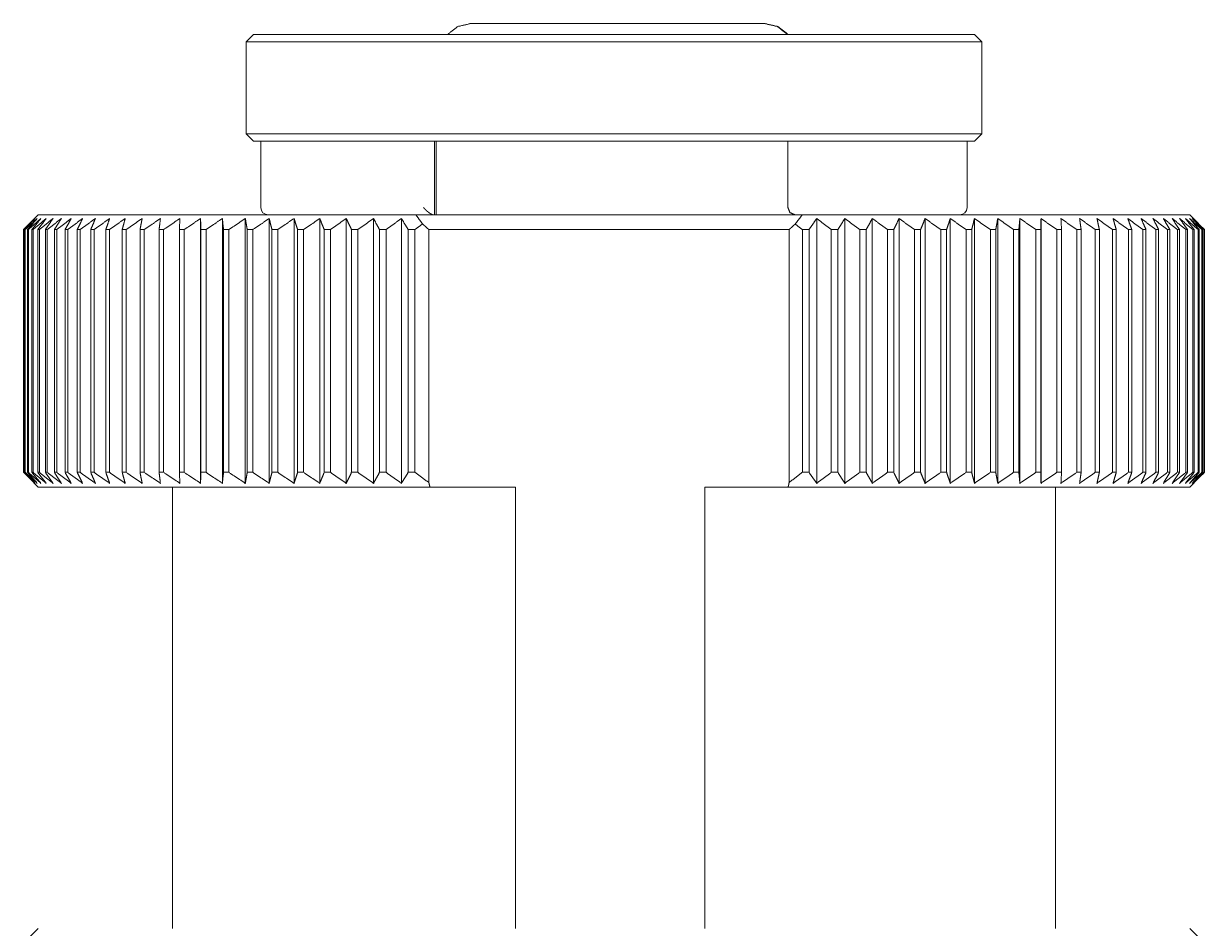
# Paper-space layout 'A3_1' of a CAD drawing. Header units: millimetres. Extents: x 0 to 420, y 0 to 297.
# Drawn here: x 185.03 to 201.08, y 167.07 to 179.37 of the extents above; entities that cross this region are included whole.
import ezdxf

# ---------------------------------------------------------------- set-up
doc = ezdxf.new("R2010")
doc.units = ezdxf.units.MM
doc.layers.add('170', color=7, linetype='Continuous', true_color=0xffffff)

psp = doc.layouts.new('A3_1')

# ---------------------------------------------------------------- linework, layer by layer
at = {"layer": '170', "color": 155, "linetype": 'Continuous', "lineweight": 13}
for p, q in [((195.1, 179.368), (191.1, 179.368)), ((195.1, 179.368), (191.1, 179.368)), ((195.107, 179.368), (195.1, 179.368)), ((188.151, 179.218), (188.051, 179.118)), ((188.051, 179.118), (188.051, 177.868)), ((198.051, 179.118), (197.951, 179.218)), ((198.051, 177.868), (198.051, 179.118)), ((188.051, 177.868), (188.151, 177.768)), ((197.951, 177.768), (198.051, 177.868)), ((188.251, 177.768), (188.251, 176.868)), ((190.613, 177.768), (190.613, 176.768)), ((190.633, 177.768), (190.633, 176.868)), ((195.415, 177.768), (195.415, 176.868)), ((197.851, 176.868), (197.851, 177.768)), ((185.226, 176.768), (185.107, 176.649)), ((187.432, 176.718), (187.432, 173.118)), ((187.729, 176.718), (187.729, 173.118)), ((188.04, 176.718), (188.04, 173.118)), ((188.364, 176.718), (188.364, 173.118)), ((188.702, 176.718), (188.702, 173.118)), ((189.052, 176.718), (189.052, 173.118)), ((189.412, 176.718), (189.412, 173.118)), ((189.783, 176.718), (189.783, 173.118)), ((190.162, 176.718), (190.162, 173.118)), ((195.806, 176.718), (195.806, 173.118)), ((196.188, 176.718), (196.188, 173.118)), ((196.562, 176.718), (196.562, 173.118)), ((196.926, 176.718), (196.926, 173.118)), ((197.28, 176.718), (197.28, 173.118)), ((197.622, 176.718), (197.622, 173.118)), ((197.951, 176.718), (197.951, 173.118)), ((198.267, 176.718), (198.267, 173.118)), ((198.569, 176.718), (198.569, 173.118)), ((198.855, 176.718), (198.855, 173.118)), ((200.995, 176.649), (200.876, 176.768)), ((185.107, 176.649), (185.027, 176.568)), ((185.027, 176.568), (185.027, 173.268)), ((185.028, 173.268), (185.028, 176.568)), ((185.042, 176.568), (185.042, 173.268)), ((185.049, 173.268), (185.049, 176.568)), ((185.079, 176.568), (185.079, 173.268)), ((185.091, 173.268), (185.091, 176.568)), ((185.139, 176.568), (185.139, 173.268)), ((185.155, 173.268), (185.155, 176.568)), ((185.219, 176.568), (185.219, 173.268)), ((185.241, 173.268), (185.241, 176.568)), ((185.322, 176.568), (185.322, 173.268)), ((185.348, 173.268), (185.348, 176.568)), ((185.445, 176.568), (185.445, 173.268)), ((185.477, 173.268), (185.477, 176.568)), ((185.59, 176.568), (185.59, 173.268)), ((185.626, 173.268), (185.626, 176.568)), ((185.755, 176.568), (185.755, 173.268)), ((185.795, 173.268), (185.795, 176.568)), ((185.939, 176.568), (185.939, 173.268)), ((185.984, 173.268), (185.984, 176.568)), ((186.144, 176.568), (186.144, 173.268)), ((186.193, 173.268), (186.193, 176.568)), ((186.367, 176.568), (186.367, 173.268)), ((186.421, 173.268), (186.421, 176.568)), ((186.609, 176.568), (186.609, 173.268)), ((186.666, 173.268), (186.666, 176.568)), ((186.868, 176.568), (186.868, 173.268)), ((186.93, 173.268), (186.93, 176.568)), ((187.144, 176.568), (187.144, 173.268)), ((187.21, 173.268), (187.21, 176.568)), ((187.436, 176.568), (187.436, 173.268)), ((187.506, 173.268), (187.506, 176.568)), ((187.744, 176.568), (187.744, 173.268)), ((187.817, 173.268), (187.817, 176.568)), ((188.066, 176.568), (188.066, 173.268)), ((188.142, 173.268), (188.142, 176.568)), ((188.402, 176.568), (188.402, 173.268)), ((188.481, 173.268), (188.481, 176.568)), ((188.751, 176.568), (188.751, 173.268)), ((188.833, 173.268), (188.833, 176.568)), ((189.112, 176.568), (189.112, 173.268)), ((189.196, 173.268), (189.196, 176.568)), ((189.483, 176.568), (189.483, 173.268)), ((189.569, 173.268), (189.569, 176.568)), ((189.864, 176.568), (189.864, 173.268)), ((189.953, 173.268), (189.953, 176.568)), ((190.254, 176.568), (190.254, 173.268)), ((190.344, 173.268), (190.344, 176.568)), ((190.535, 176.568), (190.535, 173.128)), ((195.431, 173.129), (195.431, 176.568)), ((195.611, 176.568), (195.611, 173.268)), ((195.702, 173.268), (195.702, 176.568)), ((196.005, 176.568), (196.005, 173.268)), ((196.095, 173.268), (196.095, 176.568)), ((196.392, 176.568), (196.392, 173.268)), ((196.479, 173.268), (196.479, 176.568)), ((196.769, 176.568), (196.769, 173.268)), ((196.854, 173.268), (196.854, 176.568)), ((197.136, 176.568), (197.136, 173.268)), ((197.219, 173.268), (197.219, 176.568)), ((197.492, 176.568), (197.492, 173.268)), ((197.572, 173.268), (197.572, 176.568)), ((197.836, 176.568), (197.836, 173.268)), ((197.913, 173.268), (197.913, 176.568)), ((198.167, 176.568), (198.167, 173.268)), ((198.24, 173.268), (198.24, 176.568)), ((198.483, 176.568), (198.483, 173.268)), ((198.554, 173.268), (198.554, 176.568)), ((198.785, 176.568), (198.785, 173.268)), ((198.852, 173.268), (198.852, 176.568)), ((199.071, 176.568), (199.071, 173.268)), ((199.134, 173.268), (199.134, 176.568)), ((199.34, 176.568), (199.34, 173.268)), ((199.4, 173.268), (199.4, 176.568)), ((199.593, 176.568), (199.593, 173.268)), ((199.648, 173.268), (199.648, 176.568)), ((199.827, 176.568), (199.827, 173.268)), ((199.878, 173.268), (199.878, 176.568)), ((200.043, 176.568), (200.043, 173.268)), ((200.089, 173.268), (200.089, 176.568)), ((200.239, 176.568), (200.239, 173.268)), ((200.282, 173.268), (200.282, 176.568)), ((200.416, 176.568), (200.416, 173.268)), ((200.454, 173.268), (200.454, 176.568)), ((200.573, 176.568), (200.573, 173.268)), ((200.606, 173.268), (200.606, 176.568)), ((200.709, 176.568), (200.709, 173.268)), ((200.737, 173.268), (200.737, 176.568)), ((200.824, 176.568), (200.824, 173.268)), ((200.847, 173.268), (200.847, 176.568)), ((200.918, 176.568), (200.918, 173.268)), ((200.936, 173.268), (200.936, 176.568)), ((200.99, 176.568), (200.99, 173.268)), ((201.004, 173.268), (201.004, 176.568)), ((201.041, 176.568), (201.041, 173.268)), ((201.049, 173.268), (201.049, 176.568)), ((201.069, 176.568), (201.069, 173.268)), ((201.073, 173.268), (201.073, 176.568)), ((201.076, 176.568), (201.076, 173.268)), ((185.027, 173.268), (185.107, 173.187)), ((185.107, 173.187), (185.226, 173.068)), ((200.876, 173.068), (200.995, 173.187)), ((187.051, 173.068), (187.051, 167.068)), ((191.711, 167.068), (191.711, 173.068)), ((194.285, 173.068), (194.285, 167.068)), ((199.051, 167.068), (199.051, 173.068)), ((185.226, 167.068), (185.107, 166.949)), ((200.995, 166.949), (200.876, 167.068))]:
    psp.add_line(p, q, dxfattribs=at)
for centre, start, end in [((188.351, 176.868), 180, 270), ((197.751, 176.868), 270, 0)]:
    psp.add_arc(centre, 0.1, start, end, dxfattribs=at)
for points, knots in [([(191.1, 179.368), (190.927, 179.328), (190.787, 179.218)], [0, 0, 0.500013, 1, 1]), ([(191.1, 179.368), (191.096, 179.368), (191.093, 179.368)], [0, 0, 0.498433, 1, 1]), ([(195.412, 179.218), (195.273, 179.328), (195.1, 179.368)], [0, 0, 0.499987, 1, 1]), ([(195.107, 179.368), (195.103, 179.368), (195.1, 179.368)], [0, 0, 0.50003, 1, 1]), ([(195.107, 179.368), (195.28, 179.328), (195.42, 179.218)], [0, 0, 0.500013, 1, 1]), ([(188.051, 179.118), (188.16, 179.118), (189.001, 179.118), (190.538, 179.118), (192.507, 179.118), (194.57, 179.118), (196.372, 179.118), (197.603, 179.118), (198.051, 179.118)], [0, 0, 0.010865, 0.094961, 0.248691, 0.44563, 0.651919, 0.832091, 0.955171, 1, 1]), ([(188.151, 179.218), (188.572, 179.218), (189.764, 179.218), (191.52, 179.218), (193.54, 179.218), (195.475, 179.218), (196.994, 179.218), (197.835, 179.218), (197.951, 179.218)], [0, 0, 0.042981, 0.164537, 0.343767, 0.549857, 0.747379, 0.902372, 0.988192, 1, 1]), ([(198.051, 177.868), (197.603, 177.868), (197.075, 177.868), (195.525, 177.868), (193.55, 177.868), (191.489, 177.868), (190.538, 177.868), (189.001, 177.868), (188.481, 177.868), (188.051, 177.868)], [0, 0, 0.044829, 0.097627, 0.252621, 0.450143, 0.656233, 0.751309, 0.905039, 0.957017, 1, 1]), ([(197.951, 177.768), (197.835, 177.768), (196.994, 177.768), (195.475, 177.768), (193.54, 177.768), (191.52, 177.768), (189.764, 177.768), (189.082, 177.768), (188.258, 177.768), (188.151, 177.768)], [0, 0, 0.011808, 0.097628, 0.252621, 0.450143, 0.656233, 0.835463, 0.90504, 0.989137, 1, 1]), ([(190.461, 176.868), (190.462, 176.867), (190.462, 176.867), (190.483, 176.844), (190.506, 176.822), (190.524, 176.807), (190.542, 176.794), (190.555, 176.785), (190.569, 176.778), (190.579, 176.773), (190.588, 176.77), (190.594, 176.768), (190.6, 176.768)], [0, 0, 0.005397, 0.010781, 0.187085, 0.370108, 0.500752, 0.630182, 0.723091, 0.811021, 0.875527, 0.933168, 0.96878, 1, 1]), ([(190.631, 176.768), (190.632, 176.771), (190.632, 176.78), (190.632, 176.79), (190.632, 176.802), (190.632, 176.813), (190.633, 176.826), (190.633, 176.837), (190.633, 176.849), (190.633, 176.858), (190.633, 176.868)], [0, 0, 0.030555, 0.123188, 0.218057, 0.343704, 0.453436, 0.580936, 0.690042, 0.80824, 0.903087, 1, 1]), ([(195.415, 176.868), (195.444, 176.797), (195.515, 176.768)], [0, 0, 0.499974, 1, 1]), ([(185.028, 176.568), (185.106, 176.643), (185.184, 176.718)], [0, 0, 0.500482, 1, 1]), ([(185.184, 176.718), (185.113, 176.643), (185.042, 176.568)], [0, 0, 0.499501, 1, 1]), ([(185.049, 176.568), (185.13, 176.643), (185.212, 176.718)], [0, 0, 0.500433, 1, 1]), ([(185.212, 176.718), (185.146, 176.643), (185.079, 176.568)], [0, 0, 0.49941, 1, 1]), ([(185.091, 176.568), (185.176, 176.643), (185.262, 176.718)], [0, 0, 0.500355, 1, 1]), ([(185.262, 176.718), (185.2, 176.643), (185.139, 176.568)], [0, 0, 0.499313, 1, 1]), ([(185.155, 176.568), (185.244, 176.643), (185.334, 176.718)], [0, 0, 0.500318, 1, 1]), ([(185.334, 176.718), (185.276, 176.643), (185.219, 176.568)], [0, 0, 0.499175, 1, 1]), ([(185.226, 176.768), (185.345, 176.768), (186.271, 176.768), (188.012, 176.768), (190.359, 176.768)], [0, 0, 0.023083, 0.203549, 0.542776, 1, 1]), ([(185.241, 176.568), (185.333, 176.643), (185.426, 176.718)], [0, 0, 0.500219, 1, 1]), ([(185.426, 176.718), (185.374, 176.643), (185.322, 176.568)], [0, 0, 0.499098, 1, 1]), ([(185.348, 176.568), (185.444, 176.643), (185.54, 176.718)], [0, 0, 0.500225, 1, 1]), ([(185.54, 176.718), (185.492, 176.643), (185.445, 176.568)], [0, 0, 0.499045, 1, 1]), ([(185.477, 176.568), (185.575, 176.643), (185.674, 176.718)], [0, 0, 0.500135, 1, 1]), ([(185.674, 176.718), (185.632, 176.643), (185.59, 176.568)], [0, 0, 0.498865, 1, 1]), ([(185.626, 176.568), (185.727, 176.643), (185.828, 176.718)], [0, 0, 0.500148, 1, 1]), ([(185.828, 176.718), (185.791, 176.643), (185.755, 176.568)], [0, 0, 0.498747, 1, 1]), ([(185.795, 176.568), (185.898, 176.643), (186.002, 176.718)], [0, 0, 0.500099, 1, 1]), ([(186.002, 176.718), (185.971, 176.643), (185.939, 176.568)], [0, 0, 0.498681, 1, 1]), ([(185.984, 176.568), (186.09, 176.643), (186.196, 176.718)], [0, 0, 0.500052, 1, 1]), ([(186.196, 176.718), (186.17, 176.643), (186.144, 176.568)], [0, 0, 0.498525, 1, 1]), ([(186.193, 176.568), (186.3, 176.643), (186.408, 176.718)], [0, 0, 0.500074, 1, 1]), ([(186.408, 176.718), (186.387, 176.643), (186.367, 176.568)], [0, 0, 0.498431, 1, 1]), ([(186.421, 176.568), (186.529, 176.643), (186.638, 176.718)], [0, 0, 0.500065, 1, 1]), ([(186.638, 176.718), (186.623, 176.643), (186.609, 176.568)], [0, 0, 0.498368, 1, 1]), ([(186.666, 176.568), (186.776, 176.643), (186.886, 176.718)], [0, 0, 0.499993, 1, 1]), ([(186.886, 176.718), (186.877, 176.643), (186.868, 176.568)], [0, 0, 0.49832, 1, 1]), ([(186.93, 176.568), (187.04, 176.643), (187.151, 176.718)], [0, 0, 0.500053, 1, 1]), ([(187.21, 176.568), (187.321, 176.643), (187.432, 176.718)], [0, 0, 0.500017, 1, 1]), ([(187.506, 176.568), (187.617, 176.643), (187.729, 176.718)], [0, 0, 0.500016, 1, 1]), ([(187.817, 176.568), (187.928, 176.643), (188.04, 176.718)], [0, 0, 0.499985, 1, 1]), ([(188.04, 176.718), (188.053, 176.643), (188.066, 176.568)], [0, 0, 0.498343, 1, 1]), ([(188.142, 176.568), (188.253, 176.643), (188.364, 176.718)], [0, 0, 0.499987, 1, 1]), ([(188.364, 176.718), (188.383, 176.643), (188.402, 176.568)], [0, 0, 0.498431, 1, 1]), ([(188.481, 176.568), (188.591, 176.643), (188.702, 176.718)], [0, 0, 0.500022, 1, 1]), ([(188.702, 176.718), (188.727, 176.643), (188.751, 176.568)], [0, 0, 0.498526, 1, 1]), ([(188.833, 176.568), (188.942, 176.643), (189.052, 176.718)], [0, 0, 0.500028, 1, 1]), ([(189.052, 176.718), (189.082, 176.643), (189.112, 176.568)], [0, 0, 0.498611, 1, 1]), ([(189.196, 176.568), (189.304, 176.643), (189.412, 176.718)], [0, 0, 0.500036, 1, 1]), ([(189.412, 176.718), (189.448, 176.643), (189.483, 176.568)], [0, 0, 0.498699, 1, 1]), ([(189.569, 176.568), (189.676, 176.643), (189.783, 176.718)], [0, 0, 0.500078, 1, 1]), ([(189.783, 176.718), (189.823, 176.643), (189.864, 176.568)], [0, 0, 0.498872, 1, 1]), ([(189.953, 176.568), (190.057, 176.643), (190.162, 176.718)], [0, 0, 0.50009, 1, 1]), ([(190.162, 176.718), (190.208, 176.643), (190.254, 176.568)], [0, 0, 0.498962, 1, 1]), ([(190.449, 176.645), (190.403, 176.706), (190.359, 176.768)], [0, 0, 0.50187, 1, 1]), ([(190.359, 176.768), (190.665, 176.768), (191.839, 176.768), (193.401, 176.768), (194.82, 176.768), (195.609, 176.768)], [0, 0, 0.05829, 0.281829, 0.579522, 0.849677, 1, 1]), ([(195.609, 176.768), (195.562, 176.705), (195.514, 176.642)], [0, 0, 0.498065, 1, 1]), ([(195.609, 176.768), (196.861, 176.768), (198.979, 176.768), (200.374, 176.768), (200.876, 176.768)], [0, 0, 0.237728, 0.639874, 0.904736, 1, 1]), ([(195.702, 176.568), (195.754, 176.643), (195.806, 176.718)], [0, 0, 0.501089, 1, 1]), ([(195.806, 176.718), (195.906, 176.643), (196.005, 176.568)], [0, 0, 0.499907, 1, 1]), ([(196.095, 176.568), (196.141, 176.643), (196.188, 176.718)], [0, 0, 0.50122, 1, 1]), ([(196.188, 176.718), (196.29, 176.643), (196.392, 176.568)], [0, 0, 0.49992, 1, 1]), ([(196.479, 176.568), (196.521, 176.643), (196.562, 176.718)], [0, 0, 0.501325, 1, 1]), ([(196.562, 176.718), (196.666, 176.643), (196.769, 176.568)], [0, 0, 0.499963, 1, 1]), ([(196.854, 176.568), (196.89, 176.643), (196.926, 176.718)], [0, 0, 0.501435, 1, 1]), ([(196.926, 176.718), (197.031, 176.643), (197.136, 176.568)], [0, 0, 0.499972, 1, 1]), ([(197.219, 176.568), (197.249, 176.643), (197.28, 176.718)], [0, 0, 0.50157, 1, 1]), ([(197.28, 176.718), (197.386, 176.643), (197.492, 176.568)], [0, 0, 0.500011, 1, 1]), ([(197.572, 176.568), (197.597, 176.643), (197.622, 176.718)], [0, 0, 0.501739, 1, 1]), ([(197.622, 176.718), (197.729, 176.643), (197.836, 176.568)], [0, 0, 0.499951, 1, 1]), ([(197.913, 176.568), (197.932, 176.643), (197.951, 176.718)], [0, 0, 0.501827, 1, 1]), ([(197.951, 176.718), (198.059, 176.643), (198.167, 176.568)], [0, 0, 0.500019, 1, 1]), ([(198.24, 176.568), (198.254, 176.643), (198.267, 176.718)], [0, 0, 0.501913, 1, 1]), ([(198.267, 176.718), (198.375, 176.643), (198.483, 176.568)], [0, 0, 0.499989, 1, 1]), ([(198.554, 176.568), (198.561, 176.643), (198.569, 176.718)], [0, 0, 0.501971, 1, 1]), ([(198.569, 176.718), (198.677, 176.643), (198.785, 176.568)], [0, 0, 0.500021, 1, 1]), ([(198.855, 176.718), (198.963, 176.643), (199.071, 176.568)], [0, 0, 0.499988, 1, 1]), ([(199.126, 176.718), (199.233, 176.643), (199.34, 176.568)], [0, 0, 0.500017, 1, 1]), ([(199.38, 176.718), (199.486, 176.643), (199.593, 176.568)], [0, 0, 0.499948, 1, 1]), ([(199.4, 176.568), (199.39, 176.643), (199.38, 176.718)], [0, 0, 0.501954, 1, 1]), ([(199.616, 176.718), (199.722, 176.643), (199.827, 176.568)], [0, 0, 0.499974, 1, 1]), ([(199.648, 176.568), (199.632, 176.643), (199.616, 176.718)], [0, 0, 0.501872, 1, 1]), ([(199.835, 176.718), (199.939, 176.643), (200.043, 176.568)], [0, 0, 0.499966, 1, 1]), ([(199.878, 176.568), (199.856, 176.643), (199.835, 176.718)], [0, 0, 0.501809, 1, 1]), ([(200.035, 176.718), (200.137, 176.643), (200.239, 176.568)], [0, 0, 0.499923, 1, 1]), ([(200.089, 176.568), (200.062, 176.643), (200.035, 176.718)], [0, 0, 0.501677, 1, 1]), ([(200.216, 176.718), (200.316, 176.643), (200.416, 176.568)], [0, 0, 0.499877, 1, 1]), ([(200.282, 176.568), (200.249, 176.643), (200.216, 176.718)], [0, 0, 0.501499, 1, 1]), ([(200.377, 176.718), (200.475, 176.643), (200.573, 176.568)], [0, 0, 0.499862, 1, 1]), ([(200.454, 176.568), (200.416, 176.643), (200.377, 176.718)], [0, 0, 0.501416, 1, 1]), ([(200.518, 176.718), (200.614, 176.643), (200.709, 176.568)], [0, 0, 0.499844, 1, 1]), ([(200.606, 176.568), (200.562, 176.643), (200.518, 176.718)], [0, 0, 0.501249, 1, 1]), ([(200.639, 176.718), (200.732, 176.643), (200.824, 176.568)], [0, 0, 0.499823, 1, 1]), ([(200.737, 176.568), (200.688, 176.643), (200.639, 176.718)], [0, 0, 0.501114, 1, 1]), ([(200.739, 176.718), (200.828, 176.643), (200.918, 176.568)], [0, 0, 0.499798, 1, 1]), ([(200.847, 176.568), (200.793, 176.643), (200.739, 176.718)], [0, 0, 0.500984, 1, 1]), ([(200.818, 176.718), (200.904, 176.643), (200.99, 176.568)], [0, 0, 0.499736, 1, 1]), ([(200.936, 176.568), (200.877, 176.643), (200.818, 176.718)], [0, 0, 0.50086, 1, 1]), ([(200.875, 176.718), (200.958, 176.643), (201.041, 176.568)], [0, 0, 0.499702, 1, 1]), ([(201.004, 176.568), (200.939, 176.643), (200.875, 176.718)], [0, 0, 0.500779, 1, 1]), ([(200.911, 176.718), (200.99, 176.643), (201.069, 176.568)], [0, 0, 0.499664, 1, 1]), ([(201.049, 176.568), (200.98, 176.643), (200.911, 176.718)], [0, 0, 0.500672, 1, 1]), ([(200.926, 176.718), (201.001, 176.643), (201.076, 176.568)], [0, 0, 0.499586, 1, 1]), ([(201.073, 176.568), (200.999, 176.643), (200.926, 176.718)], [0, 0, 0.500573, 1, 1]), ([(190.344, 176.568), (190.397, 176.606), (190.449, 176.645)], [0, 0, 0.500057, 1, 1]), ([(190.535, 176.568), (190.492, 176.606), (190.449, 176.645)], [0, 0, 0.499796, 1, 1]), ([(190.535, 176.568), (190.805, 176.568), (191.899, 176.568), (193.379, 176.568), (194.099, 176.568), (195.174, 176.568), (195.431, 176.568)], [0, 0, 0.0552, 0.278662, 0.580934, 0.727899, 0.947476, 1, 1]), ([(195.514, 176.643), (195.472, 176.605), (195.431, 176.568)], [0, 0, 0.500141, 1, 1]), ([(195.514, 176.643), (195.563, 176.605), (195.611, 176.568)], [0, 0, 0.499972, 1, 1]), ([(185.184, 173.118), (185.106, 173.193), (185.028, 173.268)], [0, 0, 0.499534, 1, 1]), ([(185.042, 173.268), (185.113, 173.193), (185.184, 173.118)], [0, 0, 0.500517, 1, 1]), ([(185.212, 173.118), (185.13, 173.193), (185.049, 173.268)], [0, 0, 0.499583, 1, 1]), ([(185.079, 173.268), (185.146, 173.193), (185.212, 173.118)], [0, 0, 0.500609, 1, 1]), ([(185.262, 173.118), (185.176, 173.193), (185.091, 173.268)], [0, 0, 0.49966, 1, 1]), ([(185.139, 173.268), (185.2, 173.193), (185.262, 173.118)], [0, 0, 0.500708, 1, 1]), ([(185.334, 173.118), (185.244, 173.193), (185.155, 173.268)], [0, 0, 0.499696, 1, 1]), ([(185.219, 173.268), (185.276, 173.193), (185.334, 173.118)], [0, 0, 0.500847, 1, 1]), ([(185.426, 173.118), (185.333, 173.193), (185.241, 173.268)], [0, 0, 0.499795, 1, 1]), ([(185.322, 173.268), (185.374, 173.193), (185.426, 173.118)], [0, 0, 0.500925, 1, 1]), ([(185.54, 173.118), (185.444, 173.193), (185.348, 173.268)], [0, 0, 0.499788, 1, 1]), ([(185.445, 173.268), (185.492, 173.193), (185.54, 173.118)], [0, 0, 0.500979, 1, 1]), ([(185.674, 173.118), (185.575, 173.193), (185.477, 173.268)], [0, 0, 0.499878, 1, 1]), ([(185.59, 173.268), (185.632, 173.193), (185.674, 173.118)], [0, 0, 0.501161, 1, 1]), ([(185.828, 173.118), (185.727, 173.193), (185.626, 173.268)], [0, 0, 0.499864, 1, 1]), ([(185.755, 173.268), (185.791, 173.193), (185.828, 173.118)], [0, 0, 0.501281, 1, 1]), ([(186.002, 173.118), (185.898, 173.193), (185.795, 173.268)], [0, 0, 0.499913, 1, 1]), ([(185.939, 173.268), (185.971, 173.193), (186.002, 173.118)], [0, 0, 0.501348, 1, 1]), ([(186.196, 173.118), (186.09, 173.193), (185.984, 173.268)], [0, 0, 0.499959, 1, 1]), ([(186.144, 173.268), (186.17, 173.193), (186.196, 173.118)], [0, 0, 0.501506, 1, 1]), ([(186.408, 173.118), (186.3, 173.193), (186.193, 173.268)], [0, 0, 0.499938, 1, 1]), ([(186.367, 173.268), (186.387, 173.193), (186.408, 173.118)], [0, 0, 0.501601, 1, 1]), ([(186.638, 173.118), (186.529, 173.193), (186.421, 173.268)], [0, 0, 0.499947, 1, 1]), ([(186.609, 173.268), (186.623, 173.193), (186.638, 173.118)], [0, 0, 0.501665, 1, 1]), ([(186.886, 173.118), (186.776, 173.193), (186.666, 173.268)], [0, 0, 0.500018, 1, 1]), ([(186.868, 173.268), (186.877, 173.193), (186.886, 173.118)], [0, 0, 0.501715, 1, 1]), ([(187.151, 173.118), (187.04, 173.193), (186.93, 173.268)], [0, 0, 0.499958, 1, 1]), ([(187.432, 173.118), (187.321, 173.193), (187.21, 173.268)], [0, 0, 0.499993, 1, 1]), ([(187.729, 173.118), (187.617, 173.193), (187.506, 173.268)], [0, 0, 0.499995, 1, 1]), ([(188.04, 173.118), (187.928, 173.193), (187.817, 173.268)], [0, 0, 0.500026, 1, 1]), ([(188.066, 173.268), (188.053, 173.193), (188.04, 173.118)], [0, 0, 0.501691, 1, 1]), ([(188.364, 173.118), (188.253, 173.193), (188.142, 173.268)], [0, 0, 0.500024, 1, 1]), ([(188.402, 173.268), (188.383, 173.193), (188.364, 173.118)], [0, 0, 0.501602, 1, 1]), ([(188.702, 173.118), (188.591, 173.193), (188.481, 173.268)], [0, 0, 0.499989, 1, 1]), ([(188.751, 173.268), (188.727, 173.193), (188.702, 173.118)], [0, 0, 0.501505, 1, 1]), ([(189.052, 173.118), (188.942, 173.193), (188.833, 173.268)], [0, 0, 0.499983, 1, 1]), ([(189.112, 173.268), (189.082, 173.193), (189.052, 173.118)], [0, 0, 0.501419, 1, 1]), ([(189.412, 173.118), (189.304, 173.193), (189.196, 173.268)], [0, 0, 0.499975, 1, 1]), ([(189.483, 173.268), (189.448, 173.193), (189.412, 173.118)], [0, 0, 0.50133, 1, 1]), ([(189.783, 173.118), (189.676, 173.193), (189.569, 173.268)], [0, 0, 0.499933, 1, 1]), ([(189.864, 173.268), (189.823, 173.193), (189.783, 173.118)], [0, 0, 0.501154, 1, 1]), ([(190.162, 173.118), (190.057, 173.193), (189.953, 173.268)], [0, 0, 0.499921, 1, 1]), ([(190.254, 173.268), (190.208, 173.193), (190.162, 173.118)], [0, 0, 0.501063, 1, 1]), ([(190.535, 173.128), (190.44, 173.198), (190.344, 173.268)], [0, 0, 0.499849, 1, 1]), ([(195.611, 173.268), (195.521, 173.198), (195.43, 173.129)], [0, 0, 0.500129, 1, 1]), ([(195.806, 173.118), (195.754, 173.193), (195.702, 173.268)], [0, 0, 0.498934, 1, 1]), ([(196.005, 173.268), (195.906, 173.193), (195.806, 173.118)], [0, 0, 0.500106, 1, 1]), ([(196.188, 173.118), (196.141, 173.193), (196.095, 173.268)], [0, 0, 0.498805, 1, 1]), ([(196.392, 173.268), (196.29, 173.193), (196.188, 173.118)], [0, 0, 0.500092, 1, 1]), ([(196.562, 173.118), (196.521, 173.193), (196.479, 173.268)], [0, 0, 0.498702, 1, 1]), ([(196.769, 173.268), (196.666, 173.193), (196.562, 173.118)], [0, 0, 0.500048, 1, 1]), ([(196.926, 173.118), (196.89, 173.193), (196.854, 173.268)], [0, 0, 0.498593, 1, 1]), ([(197.136, 173.268), (197.031, 173.193), (196.926, 173.118)], [0, 0, 0.50004, 1, 1]), ([(197.28, 173.118), (197.249, 173.193), (197.219, 173.268)], [0, 0, 0.498459, 1, 1]), ([(197.492, 173.268), (197.386, 173.193), (197.28, 173.118)], [0, 0, 0.5, 1, 1]), ([(197.622, 173.118), (197.597, 173.193), (197.572, 173.268)], [0, 0, 0.498292, 1, 1]), ([(197.836, 173.268), (197.729, 173.193), (197.622, 173.118)], [0, 0, 0.50006, 1, 1]), ([(197.951, 173.118), (197.932, 173.193), (197.913, 173.268)], [0, 0, 0.498205, 1, 1]), ([(198.167, 173.268), (198.059, 173.193), (197.951, 173.118)], [0, 0, 0.499992, 1, 1]), ([(198.267, 173.118), (198.254, 173.193), (198.24, 173.268)], [0, 0, 0.49812, 1, 1]), ([(198.483, 173.268), (198.375, 173.193), (198.267, 173.118)], [0, 0, 0.500022, 1, 1]), ([(198.569, 173.118), (198.561, 173.193), (198.554, 173.268)], [0, 0, 0.498063, 1, 1]), ([(198.785, 173.268), (198.677, 173.193), (198.569, 173.118)], [0, 0, 0.49999, 1, 1]), ([(199.071, 173.268), (198.963, 173.193), (198.855, 173.118)], [0, 0, 0.500024, 1, 1]), ([(199.34, 173.268), (199.233, 173.193), (199.126, 173.118)], [0, 0, 0.499994, 1, 1]), ([(199.38, 173.118), (199.39, 173.193), (199.4, 173.268)], [0, 0, 0.498079, 1, 1]), ([(199.593, 173.268), (199.486, 173.193), (199.38, 173.118)], [0, 0, 0.500064, 1, 1]), ([(199.616, 173.118), (199.632, 173.193), (199.648, 173.268)], [0, 0, 0.498161, 1, 1]), ([(199.827, 173.268), (199.722, 173.193), (199.616, 173.118)], [0, 0, 0.500038, 1, 1]), ([(199.835, 173.118), (199.856, 173.193), (199.878, 173.268)], [0, 0, 0.498222, 1, 1]), ([(200.043, 173.268), (199.939, 173.193), (199.835, 173.118)], [0, 0, 0.500046, 1, 1]), ([(200.035, 173.118), (200.062, 173.193), (200.089, 173.268)], [0, 0, 0.498354, 1, 1]), ([(200.239, 173.268), (200.137, 173.193), (200.035, 173.118)], [0, 0, 0.500089, 1, 1]), ([(200.216, 173.118), (200.249, 173.193), (200.282, 173.268)], [0, 0, 0.49853, 1, 1]), ([(200.416, 173.268), (200.316, 173.193), (200.216, 173.118)], [0, 0, 0.500135, 1, 1]), ([(200.377, 173.118), (200.416, 173.193), (200.454, 173.268)], [0, 0, 0.498612, 1, 1]), ([(200.573, 173.268), (200.475, 173.193), (200.377, 173.118)], [0, 0, 0.500151, 1, 1]), ([(200.518, 173.118), (200.562, 173.193), (200.606, 173.268)], [0, 0, 0.498776, 1, 1]), ([(200.709, 173.268), (200.614, 173.193), (200.518, 173.118)], [0, 0, 0.500169, 1, 1]), ([(200.639, 173.118), (200.688, 173.193), (200.737, 173.268)], [0, 0, 0.49891, 1, 1]), ([(200.824, 173.268), (200.732, 173.193), (200.639, 173.118)], [0, 0, 0.500191, 1, 1]), ([(200.739, 173.118), (200.793, 173.193), (200.847, 173.268)], [0, 0, 0.499039, 1, 1]), ([(200.918, 173.268), (200.828, 173.193), (200.739, 173.118)], [0, 0, 0.500216, 1, 1]), ([(200.818, 173.118), (200.877, 173.193), (200.936, 173.268)], [0, 0, 0.499161, 1, 1]), ([(200.99, 173.268), (200.904, 173.193), (200.818, 173.118)], [0, 0, 0.500279, 1, 1]), ([(200.875, 173.118), (200.939, 173.193), (201.004, 173.268)], [0, 0, 0.499241, 1, 1]), ([(201.041, 173.268), (200.958, 173.193), (200.875, 173.118)], [0, 0, 0.500313, 1, 1]), ([(200.911, 173.118), (200.98, 173.193), (201.049, 173.268)], [0, 0, 0.499347, 1, 1]), ([(201.069, 173.268), (200.99, 173.193), (200.911, 173.118)], [0, 0, 0.500352, 1, 1]), ([(200.926, 173.118), (200.999, 173.193), (201.073, 173.268)], [0, 0, 0.499462, 1, 1]), ([(201.076, 173.268), (201.001, 173.193), (200.926, 173.118)], [0, 0, 0.500414, 1, 1]), ([(190.549, 173.068), (189.276, 173.068), (187.125, 173.068), (185.716, 173.068), (185.226, 173.068)], [0, 0, 0.239075, 0.64323, 0.907922, 1, 1]), ([(190.549, 173.068), (190.542, 173.098), (190.535, 173.128)], [0, 0, 0.500708, 1, 1]), ([(195.431, 173.129), (195.425, 173.098), (195.418, 173.068)], [0, 0, 0.499228, 1, 1]), ([(200.876, 173.068), (200.738, 173.068), (199.736, 173.068), (197.884, 173.068), (195.418, 173.068)], [0, 0, 0.025288, 0.208923, 0.5482, 1, 1])]:
    psp.add_open_spline(points, degree=1, knots=knots, dxfattribs=at)
for points in [[(197.951, 179.218), (197.951, 179.218)], [(198.051, 179.118), (198.051, 179.118)], [(198.051, 177.868), (198.051, 177.868)], [(197.951, 177.768), (197.951, 177.768)], [(187.151, 176.718), (187.144, 176.568)], [(187.432, 176.718), (187.436, 176.568)], [(187.729, 176.718), (187.744, 176.568)], [(198.852, 176.568), (198.855, 176.718)], [(199.134, 176.568), (199.126, 176.718)], [(200.876, 176.768), (200.876, 176.768)], [(185.027, 176.568), (185.028, 176.568)], [(185.042, 176.568), (185.049, 176.568)], [(185.079, 176.568), (185.091, 176.568)], [(185.139, 176.568), (185.155, 176.568)], [(185.219, 176.568), (185.241, 176.568)], [(185.322, 176.568), (185.348, 176.568)], [(185.445, 176.568), (185.477, 176.568)], [(185.59, 176.568), (185.626, 176.568)], [(185.755, 176.568), (185.795, 176.568)], [(185.939, 176.568), (185.984, 176.568)], [(186.144, 176.568), (186.193, 176.568)], [(186.367, 176.568), (186.421, 176.568)], [(186.609, 176.568), (186.666, 176.568)], [(186.868, 176.568), (186.93, 176.568)], [(187.144, 176.568), (187.21, 176.568)], [(187.436, 176.568), (187.506, 176.568)], [(187.744, 176.568), (187.817, 176.568)], [(188.066, 176.568), (188.142, 176.568)], [(188.402, 176.568), (188.481, 176.568)], [(188.751, 176.568), (188.833, 176.568)], [(189.112, 176.568), (189.196, 176.568)], [(189.483, 176.568), (189.569, 176.568)], [(189.864, 176.568), (189.953, 176.568)], [(190.254, 176.568), (190.344, 176.568)], [(195.611, 176.568), (195.702, 176.568)], [(196.005, 176.568), (196.095, 176.568)], [(196.392, 176.568), (196.479, 176.568)], [(196.769, 176.568), (196.854, 176.568)], [(197.136, 176.568), (197.219, 176.568)], [(197.492, 176.568), (197.572, 176.568)], [(197.836, 176.568), (197.913, 176.568)], [(198.167, 176.568), (198.24, 176.568)], [(198.483, 176.568), (198.554, 176.568)], [(198.785, 176.568), (198.852, 176.568)], [(199.071, 176.568), (199.134, 176.568)], [(199.34, 176.568), (199.4, 176.568)], [(199.593, 176.568), (199.648, 176.568)], [(199.827, 176.568), (199.878, 176.568)], [(200.043, 176.568), (200.089, 176.568)], [(200.239, 176.568), (200.282, 176.568)], [(200.416, 176.568), (200.454, 176.568)], [(200.573, 176.568), (200.606, 176.568)], [(200.709, 176.568), (200.737, 176.568)], [(200.824, 176.568), (200.847, 176.568)], [(200.918, 176.568), (200.936, 176.568)], [(200.99, 176.568), (201.004, 176.568)], [(201.041, 176.568), (201.049, 176.568)], [(201.069, 176.568), (201.073, 176.568)], [(185.028, 173.268), (185.027, 173.268)], [(185.049, 173.268), (185.042, 173.268)], [(185.091, 173.268), (185.079, 173.268)], [(185.155, 173.268), (185.139, 173.268)], [(185.241, 173.268), (185.219, 173.268)], [(185.348, 173.268), (185.322, 173.268)], [(185.477, 173.268), (185.445, 173.268)], [(185.626, 173.268), (185.59, 173.268)], [(185.795, 173.268), (185.755, 173.268)], [(185.984, 173.268), (185.939, 173.268)], [(186.193, 173.268), (186.144, 173.268)], [(186.421, 173.268), (186.367, 173.268)], [(186.666, 173.268), (186.609, 173.268)], [(186.93, 173.268), (186.868, 173.268)], [(187.144, 173.268), (187.151, 173.118)], [(187.21, 173.268), (187.144, 173.268)], [(187.436, 173.268), (187.432, 173.118)], [(187.506, 173.268), (187.436, 173.268)], [(187.744, 173.268), (187.729, 173.118)], [(187.817, 173.268), (187.744, 173.268)], [(188.142, 173.268), (188.066, 173.268)], [(188.481, 173.268), (188.402, 173.268)], [(188.833, 173.268), (188.751, 173.268)], [(189.196, 173.268), (189.112, 173.268)], [(189.569, 173.268), (189.483, 173.268)], [(189.953, 173.268), (189.864, 173.268)], [(190.344, 173.268), (190.254, 173.268)], [(195.702, 173.268), (195.611, 173.268)], [(196.095, 173.268), (196.005, 173.268)], [(196.479, 173.268), (196.392, 173.268)], [(196.854, 173.268), (196.769, 173.268)], [(197.219, 173.268), (197.136, 173.268)], [(197.572, 173.268), (197.492, 173.268)], [(197.913, 173.268), (197.836, 173.268)], [(198.24, 173.268), (198.167, 173.268)], [(198.554, 173.268), (198.483, 173.268)], [(198.852, 173.268), (198.785, 173.268)], [(198.855, 173.118), (198.852, 173.268)], [(199.134, 173.268), (199.071, 173.268)], [(199.126, 173.118), (199.134, 173.268)], [(199.4, 173.268), (199.34, 173.268)], [(199.648, 173.268), (199.593, 173.268)], [(199.878, 173.268), (199.827, 173.268)], [(200.089, 173.268), (200.043, 173.268)], [(200.282, 173.268), (200.239, 173.268)], [(200.454, 173.268), (200.416, 173.268)], [(200.606, 173.268), (200.573, 173.268)], [(200.737, 173.268), (200.709, 173.268)], [(200.847, 173.268), (200.824, 173.268)], [(200.936, 173.268), (200.918, 173.268)], [(201.004, 173.268), (200.99, 173.268)], [(201.049, 173.268), (201.041, 173.268)], [(201.073, 173.268), (201.069, 173.268)], [(191.711, 173.068), (190.549, 173.068)], [(195.418, 173.068), (194.285, 173.068)], [(200.876, 173.068), (200.876, 173.068)]]:
    psp.add_open_spline(points, degree=1, dxfattribs=at)

doc.saveas('drawing.dxf')
